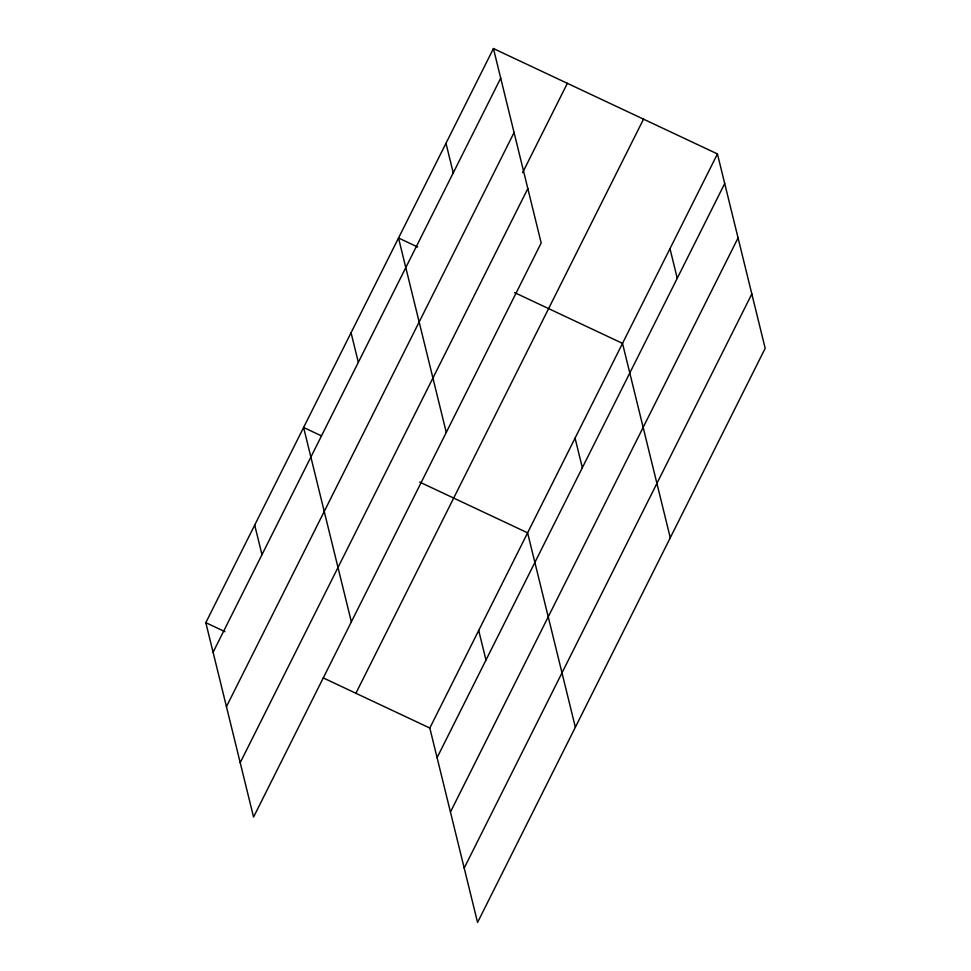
<?xml version="1.0" encoding="UTF-8"?>
<svg xmlns="http://www.w3.org/2000/svg" width="971" height="971" viewBox="0 0 971 971"><rect width="100%" height="100%" fill="white"/><g stroke="black" fill="none" stroke-linecap="round" stroke-linejoin="round"><path stroke-width="1.46" d="M493.438 48.55L541.187 242.956L253.565 817.072L205.816 622.666L493.438 48.55L717.435 153.928L765.184 348.334L477.562 922.45L429.813 728.044L717.435 153.928M213.086 652.269L500.708 78.153M226.437 706.657L514.072 132.542M522.616 172.644L567.355 83.324M240.201 762.696L527.836 188.568M355.896 693.27L643.518 119.154M437.084 757.647L724.706 183.531M450.447 812.035L738.069 237.907M464.199 868.062L751.833 293.946M417.688 247.022L398.523 238.004L446.272 432.423M514.606 292.611L622.52 343.382L670.269 537.788M321.401 435.833L303.607 427.471L351.356 621.877M419.678 482.077L527.605 532.836L575.354 727.255M205.816 622.666L224.981 631.684M323.258 677.916L429.813 728.044M669.978 248.649L677.248 278.252M575.063 438.115L582.333 467.719M445.98 143.283L453.251 172.887M478.703 630.446L485.973 660.049M351.065 332.737L358.335 362.341M254.705 525.068L261.976 554.672"/></g></svg>
